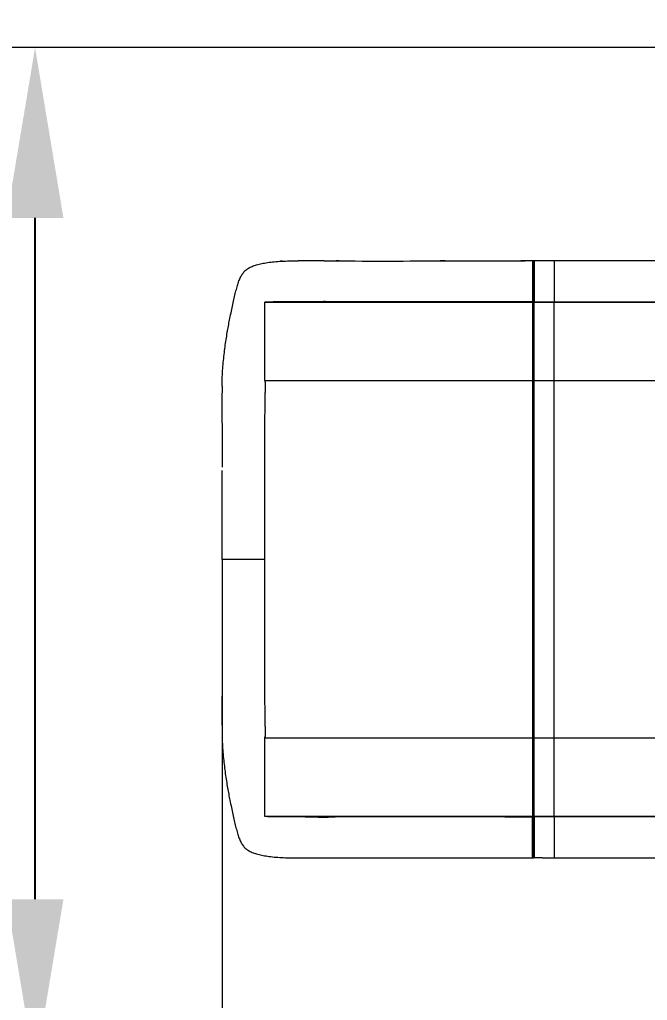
# Model space of a CAD drawing. Header units: millimetres. Extents: x -3976 to 3608, y -2418 to 2527.
# Drawn here: x -1430 to -693, y -92 to 1060 of the extents above; entities that cross this region are included whole.
import ezdxf

# ---------------------------------------------------------------- set-up
doc = ezdxf.new("R2010")
doc.units = ezdxf.units.MM
for name, color, linetype in [('DIKOM_ОБЪЕКТ', 7, 'Continuous'), ('DIKOM_РАЗМЕР_ЗОНА', 7, 'Continuous'), ('DIKOM_РАЗМЕР_ОБЪЕКТА', 7, 'Continuous')]:
    doc.layers.add(name, color=color, linetype=linetype)
doc.styles.add('style1', font='arialbd.ttf', dxfattribs={"width": 0.8})
doc.dimstyles.new('1-50', dxfattribs={"dimtxt": 300, "dimasz": 200, "dimexe": 100, "dimexo": 0, "dimgap": 100, "dimtad": 1, "dimtoh": 1, "dimtxsty": 'style1', "dimcen": 200, "dimclrd": 7, "dimclre": 7, "dimclrt": 7, "dimadec": 1, "dimazin": 2, "dimtfac": 1, "dimtmove": 0, "dimatfit": 2, "dimfxl": 0, "dimlwd": 25, "dimlwe": 18, "dimarcsym": 0})

# ---------------------------------------------------------------- blocks, each defined once
blk = doc.blocks.new('*D17')
at = {"layer": 'Defpoints', "color": 0, "transparency": 16777216}
for p in [(-1192.2, 352), (2107.8, 352), (2107.8, -638.8)]:
    blk.add_point(p, dxfattribs=at)
at = {"layer": 'DIKOM_РАЗМЕР_ОБЪЕКТА', "color": 7, "lineweight": 18, "transparency": 16777216}
for p, q in [((-1192.2, 352), (-1192.2, -738.8)), ((2107.8, 352), (2107.8, -738.8))]:
    blk.add_line(p, q, dxfattribs=at)
at = {"layer": 'DIKOM_РАЗМЕР_ОБЪЕКТА', "color": 7, "lineweight": 25, "transparency": 16777216}
blk.add_line((-992.2, -638.8), (1907.8, -638.8), dxfattribs=at)
at = {"layer": 'DIKOM_РАЗМЕР_ОБЪЕКТА', "color": 7, "transparency": 16777216}
for points in [[(-992.2, -605.4), (-992.2, -672.1), (-1192.2, -638.8)], [(1907.8, -605.4), (1907.8, -672.1), (2107.8, -638.8)]]:
    blk.add_solid(points, dxfattribs=at)
at = {"layer": 'DIKOM_РАЗМЕР_ОБЪЕКТА', "color": 7, "transparency": 16777216, "insert": (410.7, -385.5), "char_height": 300, "attachment_point": 5, "style": 'style1'}
blk.add_mtext('{\\fArial|b0|i0|c204|p34;3300}', dxfattribs=at)
blk = doc.blocks.new('*D18')
at = {"layer": 'Defpoints', "color": 0, "transparency": 16777216}
for p in [(-1411.9, 1027.2), (1585.5, 1027.2), (1585.5, -172.8)]:
    blk.add_point(p, dxfattribs=at)
at = {"layer": 'DIKOM_РАЗМЕР_ОБЪЕКТА', "color": 7, "lineweight": 18, "transparency": 16777216}
for p, q in [((1585.5, 1027.2), (-1511.9, 1027.2)), ((1585.5, -172.8), (-1511.9, -172.8))]:
    blk.add_line(p, q, dxfattribs=at)
at = {"layer": 'DIKOM_РАЗМЕР_ОБЪЕКТА', "color": 7, "lineweight": 25, "transparency": 16777216}
blk.add_line((-1411.9, 27.2), (-1411.9, 827.2), dxfattribs=at)
at = {"layer": 'DIKOM_РАЗМЕР_ОБЪЕКТА', "color": 7, "transparency": 16777216}
for points in [[(-1445.3, 827.2), (-1378.6, 827.2), (-1411.9, 1027.2)], [(-1445.3, 27.2), (-1378.6, 27.2), (-1411.9, -172.8)]]:
    blk.add_solid(points, dxfattribs=at)
at = {"layer": 'DIKOM_РАЗМЕР_ОБЪЕКТА', "color": 7, "transparency": 16777216, "insert": (-1665.1, 359.7), "char_height": 300, "attachment_point": 5, "rotation": 90, "style": 'style1'}
blk.add_mtext('{\\fArial|b0|i0|c204|p34;1200}', dxfattribs=at)
blk = doc.blocks.new('*D19')
at = {"layer": 'Defpoints', "color": 0, "transparency": 16777216}
for p in [(-3525.8, 2527.2), (1656, 2527.2), (1566, -1672.8)]:
    blk.add_point(p, dxfattribs=at)
at = {"layer": 'DIKOM_РАЗМЕР_ЗОНА', "color": 7, "lineweight": 18, "transparency": 16777216}
for p, q in [((1656, 2527.2), (-3625.8, 2527.2)), ((1566, -1672.8), (-3625.8, -1672.8))]:
    blk.add_line(p, q, dxfattribs=at)
at = {"layer": 'DIKOM_РАЗМЕР_ЗОНА', "color": 7, "lineweight": 25, "transparency": 16777216}
blk.add_line((-3525.8, -1472.8), (-3525.8, 2327.2), dxfattribs=at)
at = {"layer": 'DIKOM_РАЗМЕР_ЗОНА', "color": 7, "transparency": 16777216}
for points in [[(-3559.2, 2327.2), (-3492.5, 2327.2), (-3525.8, 2527.2)], [(-3559.2, -1472.8), (-3492.5, -1472.8), (-3525.8, -1672.8)]]:
    blk.add_solid(points, dxfattribs=at)
at = {"layer": 'DIKOM_РАЗМЕР_ЗОНА', "color": 7, "transparency": 16777216, "insert": (-3779, 430.8), "char_height": 300, "attachment_point": 5, "rotation": 90, "style": 'style1'}
blk.add_mtext('{\\fArial|b0|i0|c204|p34;4200}', dxfattribs=at)
blk = doc.blocks.new('*D20')
at = {"layer": 'Defpoints', "color": 0, "transparency": 16777216}
for p in [(-3192.2, 426.2), (3607.8, -127.7), (3607.8, -2317.5)]:
    blk.add_point(p, dxfattribs=at)
at = {"layer": 'DIKOM_РАЗМЕР_ЗОНА', "color": 7, "lineweight": 18, "transparency": 16777216}
for p, q in [((-3192.2, 426.2), (-3192.2, -2417.5)), ((3607.8, -127.7), (3607.8, -2417.5))]:
    blk.add_line(p, q, dxfattribs=at)
at = {"layer": 'DIKOM_РАЗМЕР_ЗОНА', "color": 7, "lineweight": 25, "transparency": 16777216}
blk.add_line((-2992.2, -2317.5), (3407.8, -2317.5), dxfattribs=at)
at = {"layer": 'DIKOM_РАЗМЕР_ЗОНА', "color": 7, "transparency": 16777216}
for points in [[(-2992.2, -2284.2), (-2992.2, -2350.9), (-3192.2, -2317.5)], [(3407.8, -2284.2), (3407.8, -2350.9), (3607.8, -2317.5)]]:
    blk.add_solid(points, dxfattribs=at)
at = {"layer": 'DIKOM_РАЗМЕР_ЗОНА', "color": 7, "transparency": 16777216, "insert": (387.2, -2064.3), "char_height": 300, "attachment_point": 5, "style": 'style1'}
blk.add_mtext('{\\fArial|b0|i0|c204|p34;6800}', dxfattribs=at)

msp = doc.modelspace()

# ---------------------------------------------------------------- linework, layer by layer
at = {"layer": 'DIKOM_ОБЪЕКТ', "color": 7, "linetype": 'Continuous', "lineweight": 15}
for p, q in [((-1121.463, 776.421), (-1122.176, 776.38)), ((-1057.029, 776.722), (-1058.181, 776.735)), ((-1054.824, 776.697), (-1057.029, 776.722)), ((-827.727, 776.747), (-841.5, 776.752)), ((-818.295, 776.75), (-827.728, 776.758)), ((-826.728, 776.747), (-827.599, 776.747)), ((-826.365, 775.361), (-827.104, 776.085)), ((-826.365, 775.808), (-827.022, 776.465)), ((-826.343, 775.764), (-826.343, 775.766)), ((-816.296, 776.738), (-825.87, 776.738)), ((-818.295, 776.75), (-818.149, 776.725)), ((-802.295, 776.738), (-816.296, 776.738)), ((-1142.212, 728.238), (-1142.215, 728.235)), ((-1142.215, 728.235), (-827.712, 728.235)), ((-1142.215, 726.892), (-1142.215, 726.911)), ((-1142.153, 728.258), (-1142.212, 728.238)), ((-1141.691, 728.294), (-1142.153, 728.258)), ((-1052.869, 728.738), (-1058.213, 728.738)), ((-1038.575, 728.738), (-1052.869, 728.738)), ((-827.71, 728.738), (-881.405, 728.738)), ((-832.299, 728.738), (-832.299, 728.921)), ((-832.298, 728.921), (-832.298, 728.738)), ((-827.71, 728.738), (-827.712, 728.235)), ((-827.709, 729.026), (-827.709, 728.929)), ((-827.104, 729.352), (-826.363, 730.079)), ((-827.004, 728.528), (-827.003, 729.031)), ((-827.002, 729.219), (-827.001, 729.47)), ((-826.37, 729.24), (-826.372, 728.737)), ((-825.872, 728.235), (-825.87, 728.738)), ((-825.872, 728.235), (-802.297, 728.235)), ((-825.87, 728.842), (-825.87, 728.738)), ((-825.87, 728.738), (-802.295, 728.738)), ((-802.297, 728.235), (-802.295, 728.738)), ((-802.297, 728.235), (-581.728, 728.235)), ((-802.295, 728.738), (-630.221, 728.738)), ((-1142.216, 707.797), (-1142.216, 712.572)), ((-1142.217, 680.767), (-1142.217, 687.172)), ((-1142.217, 636.237), (-1142.217, 643.4)), ((-1142.217, 636.237), (-1142.217, 635.748)), ((-1142.217, 636.237), (-827.713, 636.237)), ((-1142.217, 635.748), (-1142.217, 635.138)), ((-827.713, 636.237), (-827.006, 636.237)), ((-827.713, 636.237), (-827.713, 216.24)), ((-827.006, 216.24), (-827.006, 636.237)), ((-826.374, 636.237), (-826.374, 216.24)), ((-825.874, 636.237), (-802.299, 636.237)), ((-825.874, 216.24), (-825.874, 636.237)), ((-802.299, 636.237), (-529.275, 636.237)), ((-802.299, 216.24), (-802.299, 636.237)), ((-1142.217, 426.239), (-1142.217, 570.948)), ((-1192.217, 426.771), (-1192.192, 448.059)), ((-1142.217, 281.529), (-1142.217, 426.239)), ((-1192.214, 217.224), (-1192.113, 214.894)), ((-1192.113, 214.894), (-1192.012, 212.556)), ((-1142.217, 216.729), (-1142.217, 217.339)), ((-1142.217, 216.24), (-1142.217, 216.729)), ((-1142.217, 209.077), (-1142.217, 216.24)), ((-827.713, 216.24), (-1142.217, 216.24)), ((-827.713, 216.24), (-827.006, 216.24)), ((-802.299, 216.24), (-825.874, 216.24)), ((-529.275, 216.24), (-802.299, 216.24)), ((-1142.217, 165.305), (-1142.217, 171.71)), ((-1142.216, 139.905), (-1142.216, 144.68)), ((-1142.215, 125.566), (-1142.215, 125.585)), ((-1142.212, 124.238), (-1142.215, 124.242)), ((-827.712, 124.242), (-1142.215, 124.242)), ((-1142.153, 124.219), (-1142.212, 124.238)), ((-1141.691, 124.183), (-1142.153, 124.219)), ((-1052.869, 123.738), (-1058.213, 123.738)), ((-1038.575, 123.738), (-1052.869, 123.738)), ((-827.71, 123.739), (-881.405, 123.739)), ((-832.299, 123.556), (-832.299, 123.739)), ((-832.298, 123.739), (-832.298, 123.556)), ((-827.712, 124.242), (-827.71, 123.739)), ((-827.709, 123.451), (-827.709, 123.548)), ((-826.364, 122.398), (-827.104, 123.125)), ((-827.003, 123.446), (-827.004, 123.949)), ((-826.372, 123.74), (-826.37, 123.237)), ((-825.87, 123.738), (-825.872, 124.242)), ((-802.297, 124.242), (-825.872, 124.242)), ((-825.87, 123.738), (-825.87, 123.527)), ((-802.295, 123.738), (-825.87, 123.738)), ((-581.728, 124.242), (-802.297, 124.242)), ((-802.295, 123.738), (-802.297, 124.242)), ((-630.221, 123.738), (-802.295, 123.738)), ((-1123.022, 76.161), (-1122.428, 76.121)), ((-1122.428, 76.121), (-1121.463, 76.056)), ((-1058.181, 75.742), (-1056.942, 75.756)), ((-1056.942, 75.756), (-1054.886, 75.78)), ((-842.295, 75.711), (-841.5, 75.712)), ((-841.5, 75.725), (-827.727, 75.73)), ((-827.728, 75.719), (-827.734, 75.905)), ((-818.295, 75.727), (-827.728, 75.719)), ((-827.63, 75.73), (-826.728, 75.73)), ((-827.104, 76.392), (-826.365, 77.116)), ((-827.022, 76.012), (-826.365, 76.669)), ((-826.343, 76.711), (-826.343, 76.712)), ((-816.296, 75.738), (-825.87, 75.738)), ((-818.194, 75.738), (-818.295, 75.727)), ((-816.296, 75.738), (-802.295, 75.738))]:
    msp.add_line(p, q, dxfattribs=at)
at = {"layer": 'DIKOM_ОБЪЕКТ', "color": 8, "linetype": 'Continuous', "lineweight": 15}
for p, q in [((-881.405, 728.738), (-1038.575, 728.738)), ((-827.004, 728.528), (-826.37, 729.162)), ((-827.003, 729.031), (-826.363, 729.671)), ((-826.21, 729.322), (-826.058, 729.474)), ((-827.006, 636.237), (-826.374, 636.237)), ((-825.874, 636.237), (-826.374, 636.237)), ((-1192.218, 426.239), (-1192.217, 426.771)), ((-826.374, 216.24), (-827.006, 216.24)), ((-825.874, 216.24), (-826.374, 216.24)), ((-881.405, 123.739), (-1038.575, 123.738)), ((-826.37, 123.315), (-827.004, 123.949)), ((-827.003, 123.446), (-826.363, 122.806))]:
    msp.add_line(p, q, dxfattribs=at)
at = {"layer": 'DIKOM_ОБЪЕКТ', "color": 7, "linetype": 'Continuous', "lineweight": 15, "flags": 128}
for points in [[(-802.295, 776.738), (-802.295, 776.549), (-802.295, 775.984), (-802.295, 775.053), (-802.295, 773.77), (-802.295, 772.155), (-802.295, 770.234), (-802.295, 768.037), (-802.295, 765.598), (-802.295, 762.957), (-802.295, 760.155), (-802.295, 757.236), (-802.295, 754.245), (-802.295, 751.232), (-802.295, 748.241), (-802.295, 745.322), (-802.295, 742.52), (-802.295, 739.879), (-802.295, 737.44), (-802.295, 735.243), (-802.295, 733.322), (-802.295, 731.707), (-802.295, 730.424), (-802.295, 729.492), (-802.295, 728.928), (-802.295, 728.738)], [(-827.712, 728.235), (-827.712, 728.021), (-827.712, 727.447), (-827.712, 726.516), (-827.712, 725.231), (-827.712, 723.598), (-827.712, 721.622), (-827.712, 719.312), (-827.712, 716.677), (-827.712, 713.727), (-827.712, 710.473), (-827.713, 706.928), (-827.713, 703.107), (-827.713, 699.023), (-827.713, 694.694), (-827.713, 690.136), (-827.713, 685.366), (-827.713, 680.405), (-827.713, 675.27), (-827.713, 669.982), (-827.713, 664.562), (-827.713, 659.031), (-827.713, 653.411), (-827.713, 647.724), (-827.713, 641.992), (-827.713, 636.237)], [(-827.006, 636.237), (-827.006, 642.01), (-827.006, 647.761), (-827.006, 653.466), (-827.006, 659.104), (-827.006, 664.652), (-827.006, 670.09), (-827.006, 675.394), (-827.006, 680.545), (-827.006, 685.523), (-827.006, 690.307), (-827.006, 694.88), (-827.006, 699.223), (-827.006, 703.32), (-827.006, 707.153), (-827.006, 710.709), (-827.005, 713.973), (-827.005, 716.933), (-827.005, 719.577), (-827.005, 721.894), (-827.005, 723.876), (-827.005, 725.514), (-827.005, 726.803), (-827.005, 727.737), (-827.004, 728.313), (-827.004, 728.528)], [(-826.372, 728.735), (-826.372, 728.52), (-826.372, 727.943), (-826.372, 727.006), (-826.372, 725.715), (-826.373, 724.072), (-826.373, 722.086), (-826.373, 719.764), (-826.373, 717.114), (-826.373, 714.148), (-826.373, 710.876), (-826.373, 707.312), (-826.373, 703.47), (-826.373, 699.365), (-826.373, 695.012), (-826.374, 690.429), (-826.374, 685.633), (-826.374, 680.645), (-826.374, 675.482), (-826.374, 670.165), (-826.374, 664.716), (-826.374, 659.155), (-826.374, 653.505), (-826.374, 647.786), (-826.374, 642.023), (-826.374, 636.237)], [(-825.874, 636.237), (-825.874, 641.992), (-825.874, 647.724), (-825.874, 653.411), (-825.874, 659.031), (-825.874, 664.562), (-825.874, 669.982), (-825.874, 675.27), (-825.874, 680.405), (-825.874, 685.366), (-825.873, 690.136), (-825.873, 694.694), (-825.873, 699.023), (-825.873, 703.107), (-825.873, 706.928), (-825.873, 710.473), (-825.873, 713.727), (-825.873, 716.677), (-825.873, 719.312), (-825.873, 721.622), (-825.872, 723.598), (-825.872, 725.231), (-825.872, 726.516), (-825.872, 727.447), (-825.872, 728.021), (-825.872, 728.235)], [(-802.299, 636.237), (-802.299, 641.992), (-802.299, 647.724), (-802.299, 653.411), (-802.299, 659.031), (-802.299, 664.562), (-802.299, 669.982), (-802.299, 675.27), (-802.299, 680.405), (-802.299, 685.366), (-802.299, 690.136), (-802.299, 694.694), (-802.299, 699.023), (-802.298, 703.107), (-802.298, 706.928), (-802.298, 710.473), (-802.298, 713.727), (-802.298, 716.677), (-802.298, 719.312), (-802.298, 721.622), (-802.298, 723.598), (-802.298, 725.231), (-802.298, 726.516), (-802.298, 727.447), (-802.297, 728.021), (-802.297, 728.235)], [(-827.713, 216.24), (-827.713, 210.485), (-827.713, 204.753), (-827.713, 199.066), (-827.713, 193.445), (-827.713, 187.915), (-827.713, 182.495), (-827.713, 177.207), (-827.713, 172.072), (-827.713, 167.111), (-827.713, 162.341), (-827.713, 157.783), (-827.713, 153.454), (-827.713, 149.37), (-827.713, 145.549), (-827.712, 142.004), (-827.712, 138.75), (-827.712, 135.8), (-827.712, 133.165), (-827.712, 130.855), (-827.712, 128.879), (-827.712, 127.246), (-827.712, 125.961), (-827.712, 125.03), (-827.712, 124.456), (-827.712, 124.242)], [(-827.004, 123.949), (-827.004, 124.164), (-827.005, 124.74), (-827.005, 125.674), (-827.005, 126.963), (-827.005, 128.601), (-827.005, 130.583), (-827.005, 132.9), (-827.005, 135.544), (-827.005, 138.504), (-827.006, 141.768), (-827.006, 145.324), (-827.006, 149.157), (-827.006, 153.254), (-827.006, 157.597), (-827.006, 162.17), (-827.006, 166.954), (-827.006, 171.932), (-827.006, 177.083), (-827.006, 182.387), (-827.006, 187.825), (-827.006, 193.373), (-827.006, 199.011), (-827.006, 204.716), (-827.006, 210.467), (-827.006, 216.24)], [(-826.374, 216.24), (-826.374, 210.454), (-826.374, 204.691), (-826.374, 198.972), (-826.374, 193.322), (-826.374, 187.761), (-826.374, 182.311), (-826.374, 176.995), (-826.374, 171.832), (-826.374, 166.844), (-826.374, 162.048), (-826.373, 157.465), (-826.373, 153.112), (-826.373, 149.007), (-826.373, 145.165), (-826.373, 141.601), (-826.373, 138.329), (-826.373, 135.363), (-826.373, 132.713), (-826.373, 130.391), (-826.373, 128.404), (-826.372, 126.762), (-826.372, 125.471), (-826.372, 124.534), (-826.372, 123.957), (-826.372, 123.742)], [(-825.872, 124.242), (-825.872, 124.456), (-825.872, 125.03), (-825.872, 125.961), (-825.872, 127.246), (-825.872, 128.879), (-825.873, 130.855), (-825.873, 133.165), (-825.873, 135.8), (-825.873, 138.75), (-825.873, 142.004), (-825.873, 145.549), (-825.873, 149.37), (-825.873, 153.454), (-825.873, 157.783), (-825.873, 162.341), (-825.874, 167.111), (-825.874, 172.072), (-825.874, 177.207), (-825.874, 182.495), (-825.874, 187.915), (-825.874, 193.445), (-825.874, 199.066), (-825.874, 204.753), (-825.874, 210.485), (-825.874, 216.24)], [(-802.297, 124.242), (-802.297, 124.456), (-802.298, 125.03), (-802.298, 125.961), (-802.298, 127.246), (-802.298, 128.879), (-802.298, 130.855), (-802.298, 133.165), (-802.298, 135.8), (-802.298, 138.75), (-802.298, 142.004), (-802.298, 145.549), (-802.298, 149.37), (-802.299, 153.454), (-802.299, 157.783), (-802.299, 162.341), (-802.299, 167.111), (-802.299, 172.072), (-802.299, 177.207), (-802.299, 182.495), (-802.299, 187.915), (-802.299, 193.445), (-802.299, 199.066), (-802.299, 204.753), (-802.299, 210.485), (-802.299, 216.24)], [(-802.295, 123.738), (-802.295, 123.549), (-802.295, 122.984), (-802.295, 122.053), (-802.295, 120.77), (-802.295, 119.155), (-802.295, 117.234), (-802.295, 115.037), (-802.295, 112.598), (-802.295, 109.957), (-802.295, 107.155), (-802.295, 104.236), (-802.295, 101.245), (-802.295, 98.232), (-802.295, 95.241), (-802.295, 92.322), (-802.295, 89.52), (-802.295, 86.879), (-802.295, 84.44), (-802.295, 82.243), (-802.295, 80.322), (-802.295, 78.707), (-802.295, 77.424), (-802.295, 76.492), (-802.295, 75.928), (-802.295, 75.738)]]:
    msp.add_lwpolyline(points, dxfattribs=at)
at = {"layer": 'DIKOM_ОБЪЕКТ', "color": 7, "linetype": 'Continuous', "lineweight": 15}
for centre, radius, start, end in [((-827.711, 729.235), 0.999, 269.98463, 315.011415), ((-827.711, 123.242), 1, 44.99579, 90.006103)]:
    msp.add_arc(centre, radius, start, end, dxfattribs=at)
at = {"layer": 'DIKOM_ОБЪЕКТ', "color": 8, "linetype": 'Continuous', "lineweight": 15}
for centre, start, end in [((-825.872, 728.736), 179.834755, 269.962392), ((-825.871, 123.741), 90.044418, 180.160136)]:
    msp.add_arc(centre, 0.5, start, end, dxfattribs=at)
at = {"layer": 'DIKOM_ОБЪЕКТ', "color": 7, "linetype": 'Continuous', "lineweight": 15}
for points, knots in [([(-1192.263, 629.752), (-1192.261, 630.062), (-1192.24, 633.663), (-1192.058, 640.537), (-1191.426, 650.347), (-1190.612, 659.923), (-1189.609, 669.164), (-1188.462, 678.031), (-1187.202, 686.488), (-1185.864, 694.5), (-1184.481, 702.058), (-1182.957, 709.816), (-1181.306, 717.697), (-1179.575, 725.64), (-1177.93, 733.109), (-1176.33, 740.063), (-1174.692, 746.391), (-1172.937, 752.037), (-1170.977, 756.935), (-1168.681, 761.131), (-1165.887, 764.648), (-1162.466, 767.533), (-1158.322, 769.826), (-1153.312, 771.708), (-1147.441, 773.29), (-1140.731, 774.587), (-1133.157, 775.595), (-1124.733, 776.304), (-1115.42, 776.685), (-1108.032, 776.797), (-1103.584, 776.784), (-1102.714, 776.782)], [0, 0, 0, 0, 0.00298753, 0.03471112, 0.06629035, 0.09767419, 0.12870241, 0.15977148, 0.19110152, 0.22220782, 0.25315285, 0.28410083, 0.32295524, 0.36189346, 0.40084789, 0.43974906, 0.47851432, 0.51731599, 0.55635535, 0.59581627, 0.63550048, 0.67517808, 0.71499858, 0.75480118, 0.79445002, 0.83396904, 0.8730651, 0.91204118, 0.9512882, 0.99047077, 1, 1, 1, 1]), ([(-1122.176, 776.38), (-1122.643, 776.355), (-1123.191, 776.327), (-1123.752, 776.287), (-1123.834, 776.281)], [0, 0, 0, 0, 0.85441283, 1, 1, 1, 1]), ([(-1072.2, 776.638), (-1073.209, 776.647), (-1075.804, 776.672), (-1079.809, 776.721), (-1084.033, 776.761), (-1087.977, 776.802), (-1091.93, 776.841), (-1096.138, 776.86), (-1099.801, 776.84), (-1101.944, 776.798), (-1102.714, 776.783)], [0, 0, 0, 0, 0.08966036, 0.23041347, 0.35675389, 0.47153658, 0.59901772, 0.74462285, 0.9082638, 1, 1, 1, 1]), ([(-1072.199, 776.646), (-1070.831, 776.643), (-1066.851, 776.635), (-1060.099, 776.738), (-1052.003, 776.691), (-1043.922, 776.641), (-1017.045, 776.518), (-971.349, 776.607), (-906.827, 776.817), (-863.806, 776.783), (-842.295, 776.766)], [0, 0, 0, 0, 0.01834109, 0.05335393, 0.08869374, 0.12372796, 0.15876255, 0.439092, 0.71954726, 1, 1, 1, 1]), ([(-930.054, 776.739), (-931.566, 776.731), (-933.554, 776.722), (-935.547, 776.708), (-936.024, 776.705)], [0, 0, 0, 0, 0.76052651, 1, 1, 1, 1]), ([(-842.295, 776.766), (-841.486, 776.765), (-839.867, 776.763), (-837.771, 776.758), (-836.586, 776.752), (-836.121, 776.75)], [0, 0, 0, 0, 0.37745665, 0.75558837, 1, 1, 1, 1]), ([(-827.029, 776.393), (-827.078, 776.436), (-827.176, 776.523), (-827.353, 776.614), (-827.543, 776.673), (-827.675, 776.679), (-827.74, 776.682)], [0, 0, 0, 0, 0.24757565, 0.500078, 0.7525274, 1, 1, 1, 1]), ([(-827.022, 776.465), (-827.047, 776.489), (-827.098, 776.536), (-827.182, 776.597), (-827.272, 776.65), (-827.368, 776.692), (-827.467, 776.724), (-827.587, 776.751), (-827.675, 776.755), (-827.728, 776.758)], [0, 0, 0, 0, 0.13269406, 0.26546453, 0.39828663, 0.53119208, 0.66399007, 0.79681914, 1, 1, 1, 1]), ([(-825.87, 776.738), (-825.926, 776.733), (-826.039, 776.722), (-826.189, 776.636), (-826.302, 776.509), (-826.367, 776.35), (-826.376, 776.179), (-826.328, 776.015), (-826.252, 775.907), (-826.196, 775.859), (-826.183, 775.848)], [0, 0, 0, 0, 0.13689399, 0.27364324, 0.41035345, 0.54703458, 0.68376886, 0.82046037, 0.95727038, 1, 1, 1, 1]), ([(-826.365, 775.866), (-826.365, 775.594), (-826.365, 775.077), (-826.366, 773.824), (-826.369, 772.419), (-826.368, 770.813), (-826.367, 769.102), (-826.369, 767.322), (-826.37, 765.331), (-826.367, 762.929), (-826.368, 760.007), (-826.37, 756.916), (-826.367, 753.728), (-826.368, 750.554), (-826.37, 747.497), (-826.367, 744.661), (-826.368, 742.264), (-826.369, 740.065), (-826.368, 737.856), (-826.366, 735.665), (-826.368, 733.639), (-826.366, 731.904), (-826.364, 730.395), (-826.363, 729.827), (-826.363, 729.529)], [0, 0, 0, 0, 0.0523411, 0.09947766, 0.14197691, 0.17985157, 0.22247791, 0.25675433, 0.2879453, 0.33513314, 0.38333877, 0.43249967, 0.48150755, 0.53065581, 0.57834872, 0.6237428, 0.66660822, 0.69851284, 0.73995319, 0.79089064, 0.83501038, 0.88480835, 0.93961383, 1, 1, 1, 1]), ([(-825.871, 776.623), (-825.913, 776.616), (-826.001, 776.601), (-826.139, 776.529), (-826.268, 776.41), (-826.318, 776.297), (-826.343, 776.239)], [0, 0, 0, 0, 0.22437305, 0.46804539, 0.72888343, 1, 1, 1, 1]), ([(-825.87, 776.738), (-825.87, 776.737), (-825.87, 776.734), (-825.871, 776.65), (-825.871, 776.592)], [0, 0, 0, 0, 0.30694314, 1, 1, 1, 1]), ([(-630.221, 776.738), (-635.234, 776.738), (-645.294, 776.738), (-661.176, 776.738), (-677.62, 776.738), (-694.605, 776.738), (-712.027, 776.738), (-729.79, 776.738), (-747.793, 776.738), (-765.934, 776.738), (-784.117, 776.738), (-796.25, 776.738), (-802.295, 776.738)], [0, 0, 0, 0, 0.09897379, 0.19860924, 0.29875819, 0.39927274, 0.50000087, 0.60073044, 0.70124572, 0.80139461, 0.90102793, 1, 1, 1, 1]), ([(-1142.215, 726.911), (-1142.215, 727.285), (-1142.215, 728.035), (-1142.215, 728.168), (-1142.215, 728.235)], [0, 0, 0, 0, 0.49999997, 1, 1, 1, 1]), ([(-1142.215, 725.453), (-1142.214, 725.797), (-1142.212, 726.335), (-1142.214, 726.745), (-1142.215, 726.892)], [0, 0, 0, 0, 0.64073432, 1, 1, 1, 1]), ([(-1135.565, 728.433), (-1136.544, 728.418), (-1138.504, 728.389), (-1140.559, 728.342), (-1141.314, 728.31), (-1141.691, 728.294)], [0, 0, 0, 0, 0.33326883, 0.66672225, 1, 1, 1, 1]), ([(-1124.518, 728.545), (-1125.961, 728.534), (-1128.847, 728.511), (-1132.547, 728.473), (-1134.559, 728.447), (-1135.565, 728.433)], [0, 0, 0, 0, 0.33330406, 0.66672704, 1, 1, 1, 1]), ([(-1103.603, 728.659), (-1103.412, 728.66), (-1101.555, 728.667), (-1097.679, 728.715), (-1092.252, 728.831), (-1087.043, 728.964), (-1082.261, 729.088), (-1078.006, 729.185), (-1074.367, 729.242), (-1071.399, 729.256), (-1069, 729.217), (-1066.334, 729.107), (-1063.187, 728.935), (-1060.219, 728.757), (-1058.696, 728.755), (-1058.201, 728.754)], [0, 0, 0, 0, 0.01634646, 0.15877174, 0.28864981, 0.40529772, 0.50806788, 0.59643263, 0.67004695, 0.72878818, 0.77287855, 0.81027482, 0.88533441, 0.96268575, 1, 1, 1, 1]), ([(-1058.213, 728.738), (-1061.325, 728.738), (-1067.61, 728.737), (-1076.988, 728.727), (-1086.264, 728.711), (-1095.153, 728.688), (-1100.963, 728.67), (-1103.594, 728.659), (-1103.603, 728.659)], [0, 0, 0, 0, 0.19468346, 0.39318716, 0.59432757, 0.79680261, 0.99928177, 1, 1, 1, 1]), ([(-881.405, 728.754), (-874.359, 728.751), (-856.46, 728.744), (-838.561, 728.87), (-827.709, 728.946)], [0, 0, 0, 0, 0.39366536, 1, 1, 1, 1]), ([(-827.714, 728.817), (-827.649, 728.821), (-827.517, 728.828), (-827.327, 728.887), (-827.149, 728.978), (-827.051, 729.066), (-827.002, 729.109)], [0, 0, 0, 0, 0.24744736, 0.49986807, 0.75237488, 1, 1, 1, 1]), ([(-827.71, 728.738), (-827.601, 728.749), (-827.421, 728.766), (-827.18, 728.878), (-827.065, 728.978), (-827.003, 729.031)], [0, 0, 0, 0, 0.41614095, 0.68734931, 1, 1, 1, 1]), ([(-825.87, 728.738), (-825.921, 728.743), (-826.024, 728.752), (-826.164, 728.825), (-826.277, 728.933), (-826.346, 729.07), (-826.377, 729.179), (-826.369, 729.235), (-826.368, 729.24)], [0, 0, 0, 0, 0.19602972, 0.39178811, 0.58766027, 0.78353805, 0.97944235, 1, 1, 1, 1]), ([(-826.338, 729.365), (-826.353, 729.283), (-826.388, 729.1), (-826.247, 729.176), (-826.169, 729.218)], [0, 0, 0, 0, 0.44457004, 1, 1, 1, 1]), ([(-826.342, 729.259), (-826.317, 729.197), (-826.267, 729.074), (-826.093, 728.897), (-825.958, 728.857), (-825.87, 728.83)], [0, 0, 0, 0, 0.26025203, 0.51589519, 1, 1, 1, 1]), ([(-1142.216, 712.572), (-1142.216, 713.484), (-1142.216, 715.239), (-1142.216, 717.501), (-1142.217, 719.543), (-1142.218, 721.34), (-1142.218, 722.927), (-1142.218, 724.308), (-1142.216, 725.062), (-1142.215, 725.453)], [0, 0, 0, 0, 0.1579064, 0.30375247, 0.43753752, 0.5878245, 0.72413081, 0.85712696, 1, 1, 1, 1]), ([(-1142.217, 687.172), (-1142.217, 689.711), (-1142.216, 694.788), (-1142.216, 701.71), (-1142.216, 705.768), (-1142.216, 707.797)], [0, 0, 0, 0, 0.33333323, 0.66666675, 1, 1, 1, 1]), ([(-1142.217, 656.981), (-1142.217, 659.729), (-1142.217, 665.226), (-1142.217, 673.2), (-1142.217, 678.245), (-1142.217, 680.767)], [0, 0, 0, 0, 0.33333383, 0.6666672, 1, 1, 1, 1]), ([(-1142.217, 643.4), (-1142.217, 645.683), (-1142.217, 650.249), (-1142.217, 654.737), (-1142.217, 656.981)], [0, 0, 0, 0, 0.49999995, 1, 1, 1, 1]), ([(-1142.217, 570.948), (-1142.07, 581.704), (-1141.85, 597.838), (-1141.569, 614.915), (-1141.469, 621.504), (-1141.449, 622.8), (-1141.422, 624.545), (-1141.37, 627.369), (-1141.303, 630.768), (-1141.227, 633.136), (-1141.5, 634.289), (-1141.713, 634.798), (-1141.86, 635.008), (-1142.002, 635.11), (-1142.131, 635.127), (-1142.217, 635.138)], [0, 0, 0, 0, 0.49994635, 0.74991959, 0.79378812, 0.80625578, 0.81012305, 0.87490609, 0.93740006, 0.96859548, 0.98422157, 0.99210484, 0.99407958, 0.99605089, 1, 1, 1, 1]), ([(-1192.265, 629.752), (-1192.271, 629.303), (-1192.286, 628.337), (-1192.304, 626.446), (-1192.325, 623.841), (-1192.352, 620.538), (-1192.383, 616.235), (-1192.415, 611.116), (-1192.441, 605.434), (-1192.452, 600.129), (-1192.45, 595.651), (-1192.436, 592.425), (-1192.42, 590.252), (-1192.387, 588.811), (-1192.36, 587.396), (-1192.333, 585.689), (-1192.305, 583.633), (-1192.273, 580.932), (-1192.236, 577.507), (-1192.196, 573.279), (-1192.153, 568.464), (-1192.111, 563.103), (-1192.066, 557.516), (-1192.063, 552.081), (-1192.098, 547.137), (-1192.159, 542.729), (-1192.215, 539.154), (-1192.242, 536.462), (-1192.233, 535.115), (-1192.229, 534.533)], [0, 0, 0, 0, 0.0160067, 0.03442098, 0.0614746, 0.09564582, 0.13698854, 0.19438382, 0.25393878, 0.31258808, 0.358614, 0.3926748, 0.41333063, 0.42630813, 0.44073566, 0.45858554, 0.47992064, 0.50476713, 0.5422959, 0.58578934, 0.63528945, 0.69088284, 0.75119912, 0.80761139, 0.85893228, 0.90554654, 0.94800859, 0.9775263, 1, 1, 1, 1]), ([(-1142.217, 426.239), (-1144.673, 426.239), (-1149.588, 426.239), (-1156.808, 426.239), (-1163.719, 426.239), (-1170.168, 426.239), (-1176.008, 426.239), (-1181.015, 426.239), (-1185.126, 426.239), (-1188.325, 426.239), (-1190.608, 426.239), (-1192.019, 426.239), (-1192.152, 426.239), (-1192.218, 426.239)], [0, 0, 0, 0, 0.093085, 0.18633691, 0.27971715, 0.37318833, 0.46671111, 0.56024672, 0.64842104, 0.73654014, 0.82456952, 0.91247645, 1, 1, 1, 1]), ([(-1192.229, 317.944), (-1192.233, 317.362), (-1192.242, 316.015), (-1192.215, 313.323), (-1192.159, 309.748), (-1192.098, 305.34), (-1192.06, 300.015), (-1192.071, 293.829), (-1192.128, 287.258), (-1192.178, 281.139), (-1192.228, 275.854), (-1192.276, 271.151), (-1192.326, 267.2), (-1192.371, 264.333), (-1192.416, 262.447), (-1192.432, 260.571), (-1192.446, 257.919), (-1192.452, 254.379), (-1192.448, 249.925), (-1192.432, 244.609), (-1192.401, 238.99), (-1192.369, 234.174), (-1192.341, 230.545), (-1192.32, 228.014), (-1192.302, 225.858), (-1192.286, 224.14), (-1192.271, 223.174), (-1192.265, 222.725)], [0, 0, 0, 0, 0.02247425, 0.05199302, 0.09445659, 0.14107251, 0.19239523, 0.26071728, 0.3320986, 0.39514179, 0.44949179, 0.49524143, 0.54039398, 0.57232796, 0.58462772, 0.60349101, 0.63103466, 0.66752582, 0.713331, 0.76900812, 0.83195487, 0.88700092, 0.91796003, 0.94406755, 0.9655778, 0.98399273, 1, 1, 1, 1]), ([(-1142.217, 217.339), (-1142.131, 217.35), (-1142.002, 217.367), (-1141.86, 217.469), (-1141.713, 217.679), (-1141.316, 218.616), (-1141.246, 220.435), (-1141.321, 222.854), (-1141.374, 225.283), (-1141.412, 227.386), (-1141.438, 228.974), (-1141.46, 230.399), (-1141.485, 231.998), (-1141.512, 233.792), (-1141.548, 236.095), (-1141.591, 238.879), (-1141.645, 242.313), (-1141.7, 245.777), (-1141.821, 253.244), (-1142.004, 265.164), (-1142.144, 275.92), (-1142.217, 281.529)], [0, 0, 0, 0, 0.00394966, 0.0059213, 0.00789636, 0.01578095, 0.05282036, 0.09059024, 0.12891354, 0.16559206, 0.1883973, 0.20275504, 0.23183998, 0.26270484, 0.28617842, 0.33891811, 0.39212998, 0.44581397, 0.49997014, 0.73928294, 1, 1, 1, 1]), ([(-1192.263, 222.725), (-1192.261, 222.415), (-1192.24, 218.814), (-1192.058, 211.94), (-1191.426, 202.13), (-1190.612, 192.554), (-1189.609, 183.313), (-1188.462, 174.446), (-1187.202, 165.989), (-1185.864, 157.977), (-1184.481, 150.419), (-1182.957, 142.661), (-1181.306, 134.78), (-1179.575, 126.837), (-1177.93, 119.368), (-1176.33, 112.414), (-1174.692, 106.086), (-1172.937, 100.44), (-1170.977, 95.542), (-1168.681, 91.346), (-1165.887, 87.828), (-1162.466, 84.944), (-1158.322, 82.651), (-1153.312, 80.769), (-1147.442, 79.187), (-1140.728, 77.89), (-1133.167, 76.88), (-1124.698, 76.183), (-1117.364, 75.84), (-1112.621, 75.788), (-1111.251, 75.774)], [0, 0, 0, 0, 0.00308887, 0.03588746, 0.06853678, 0.10098411, 0.13306372, 0.16518561, 0.19757727, 0.22973765, 0.26173133, 0.2937281, 0.33389904, 0.3741567, 0.41443119, 0.45465066, 0.49472954, 0.53484599, 0.57520829, 0.61600638, 0.65703537, 0.69805749, 0.73922737, 0.78037872, 0.82137113, 0.8622293, 0.90265019, 0.94294702, 0.98352398, 1, 1, 1, 1]), ([(-1142.217, 195.496), (-1142.217, 197.74), (-1142.217, 202.228), (-1142.217, 206.794), (-1142.217, 209.077)], [0, 0, 0, 0, 0.49999791, 1, 1, 1, 1]), ([(-1142.217, 171.71), (-1142.217, 174.232), (-1142.217, 179.277), (-1142.217, 187.251), (-1142.217, 192.748), (-1142.217, 195.496)], [0, 0, 0, 0, 0.33333349, 0.66666597, 1, 1, 1, 1]), ([(-1142.216, 144.68), (-1142.216, 146.709), (-1142.216, 150.767), (-1142.217, 157.689), (-1142.217, 162.766), (-1142.217, 165.305)], [0, 0, 0, 0, 0.33333361, 0.66666634, 1, 1, 1, 1]), ([(-1142.215, 127.024), (-1142.216, 127.582), (-1142.217, 128.576), (-1142.219, 130.69), (-1142.216, 133.15), (-1142.216, 136.302), (-1142.216, 138.659), (-1142.216, 139.905)], [0, 0, 0, 0, 0.20002409, 0.35627803, 0.58825306, 0.78230968, 1, 1, 1, 1]), ([(-1142.215, 125.585), (-1142.214, 125.732), (-1142.212, 126.142), (-1142.214, 126.68), (-1142.215, 127.024)], [0, 0, 0, 0, 0.35926458, 1, 1, 1, 1]), ([(-1142.215, 124.242), (-1142.215, 124.309), (-1142.215, 124.442), (-1142.215, 125.192), (-1142.215, 125.566)], [0, 0, 0, 0, 0.49999992, 1, 1, 1, 1]), ([(-1135.565, 124.044), (-1136.544, 124.058), (-1138.504, 124.088), (-1140.559, 124.135), (-1141.314, 124.167), (-1141.691, 124.183)], [0, 0, 0, 0, 0.33326003, 0.66671248, 1, 1, 1, 1]), ([(-1124.518, 123.932), (-1125.961, 123.943), (-1128.847, 123.967), (-1132.547, 124.004), (-1134.559, 124.03), (-1135.565, 124.044)], [0, 0, 0, 0, 0.33329053, 0.66671784, 1, 1, 1, 1]), ([(-1058.237, 123.723), (-1058.721, 123.722), (-1060.232, 123.72), (-1063.187, 123.542), (-1066.334, 123.37), (-1069, 123.26), (-1071.399, 123.221), (-1074.367, 123.235), (-1078.006, 123.292), (-1082.261, 123.389), (-1087.043, 123.513), (-1092.252, 123.646), (-1097.679, 123.762), (-1101.555, 123.81), (-1103.412, 123.817), (-1103.603, 123.818)], [0, 0, 0, 0, 0.03645439, 0.11387482, 0.18900146, 0.22643112, 0.27056087, 0.32935457, 0.40303464, 0.49147832, 0.59434027, 0.71109238, 0.84108645, 0.98363894, 1, 1, 1, 1]), ([(-1058.213, 123.738), (-1061.325, 123.739), (-1067.61, 123.74), (-1076.988, 123.75), (-1086.264, 123.766), (-1095.153, 123.789), (-1100.963, 123.807), (-1103.594, 123.818), (-1103.603, 123.818)], [0, 0, 0, 0, 0.19468346, 0.39318716, 0.59432757, 0.79680261, 0.99928177, 1, 1, 1, 1]), ([(-827.709, 123.531), (-838.561, 123.607), (-856.46, 123.733), (-874.359, 123.726), (-881.405, 123.723)], [0, 0, 0, 0, 0.60633463, 1, 1, 1, 1]), ([(-827.002, 123.368), (-827.051, 123.411), (-827.149, 123.499), (-827.327, 123.59), (-827.517, 123.649), (-827.649, 123.656), (-827.714, 123.66)], [0, 0, 0, 0, 0.24762064, 0.50014098, 0.75255712, 1, 1, 1, 1]), ([(-827.003, 123.446), (-827.065, 123.499), (-827.18, 123.599), (-827.421, 123.711), (-827.601, 123.728), (-827.71, 123.739)], [0, 0, 0, 0, 0.31265375, 0.58384877, 1, 1, 1, 1]), ([(-826.169, 123.259), (-826.247, 123.301), (-826.389, 123.377), (-826.354, 123.191), (-826.338, 123.108)], [0, 0, 0, 0, 0.55021785, 1, 1, 1, 1]), ([(-826.363, 122.948), (-826.363, 122.696), (-826.365, 122.217), (-826.365, 121.013), (-826.369, 119.651), (-826.368, 118.083), (-826.367, 116.405), (-826.369, 114.65), (-826.37, 112.685), (-826.367, 110.306), (-826.367, 107.407), (-826.37, 104.336), (-826.367, 101.166), (-826.368, 97.989), (-826.37, 94.913), (-826.367, 92.058), (-826.367, 89.643), (-826.369, 87.422), (-826.369, 85.187), (-826.366, 82.96), (-826.368, 80.893), (-826.367, 79.11), (-826.364, 77.544), (-826.364, 76.933), (-826.365, 76.611)], [0, 0, 0, 0, 0.05232254, 0.09950033, 0.14220246, 0.17988698, 0.22252731, 0.25699125, 0.28807862, 0.33521348, 0.38365859, 0.43253821, 0.48130427, 0.53050247, 0.57844468, 0.6240388, 0.66668759, 0.69860608, 0.74021522, 0.79093719, 0.83514645, 0.8849341, 0.939602, 1, 1, 1, 1]), ([(-825.87, 123.738), (-825.929, 123.732), (-826.044, 123.721), (-826.193, 123.631), (-826.301, 123.507), (-826.363, 123.37), (-826.365, 123.277), (-826.366, 123.236)], [0, 0, 0, 0, 0.22336982, 0.43879988, 0.64662614, 0.84651622, 1, 1, 1, 1]), ([(-825.87, 123.647), (-825.958, 123.62), (-826.093, 123.58), (-826.267, 123.403), (-826.317, 123.28), (-826.342, 123.218)], [0, 0, 0, 0, 0.48410333, 0.73973722, 1, 1, 1, 1]), ([(-825.869, 99.738), (-825.87, 98.166), (-825.872, 95.026), (-825.869, 91.568), (-825.87, 89.316), (-825.87, 88.117), (-825.871, 86.959), (-825.871, 85.84), (-825.871, 84.765), (-825.871, 83.737), (-825.87, 83.022), (-825.87, 82.343), (-825.87, 81.619), (-825.871, 80.739), (-825.872, 79.941), (-825.872, 79.269), (-825.871, 78.647), (-825.871, 78.074), (-825.87, 77.699), (-825.87, 77.386), (-825.87, 77.067), (-825.871, 76.704), (-825.871, 76.407), (-825.872, 75.918), (-825.871, 75.82), (-825.87, 75.738)], [0, 0, 0, 0, 0.12500654, 0.24969202, 0.28571201, 0.32140821, 0.3571055, 0.39280127, 0.42849804, 0.46419388, 0.49989026, 0.50680767, 0.54104278, 0.58467563, 0.61727554, 0.64941536, 0.68281306, 0.71621145, 0.74960937, 0.75607218, 0.78208319, 0.82115666, 0.85012986, 0.87494415, 1, 1, 1, 1]), ([(-1111.25, 75.753), (-1110.917, 75.737), (-1109.902, 75.688), (-1107.75, 75.629), (-1104.745, 75.601), (-1101.191, 75.597), (-1097.234, 75.612), (-1092.589, 75.644), (-1087.315, 75.689), (-1081.441, 75.742), (-1076.013, 75.787), (-1072.515, 75.835), (-1071.005, 75.84), (-1070.963, 75.84)], [0, 0, 0, 0, 0.03999065, 0.12168249, 0.21014168, 0.30567752, 0.40700748, 0.50795618, 0.64084617, 0.77187154, 0.9011878, 0.9972692, 1, 1, 1, 1]), ([(-1070.963, 75.831), (-1070.006, 75.833), (-1066.435, 75.838), (-1060.098, 75.738), (-1052.004, 75.786), (-1043.922, 75.836), (-1017.045, 75.959), (-971.348, 75.87), (-906.827, 75.66), (-863.806, 75.694), (-842.295, 75.711)], [0, 0, 0, 0, 0.01290252, 0.04810934, 0.08364494, 0.11887325, 0.15410195, 0.43598447, 0.7179935, 1, 1, 1, 1]), ([(-935.938, 75.772), (-935.13, 75.766), (-933.167, 75.752), (-931.208, 75.743), (-930.054, 75.738)], [0, 0, 0, 0, 0.41116647, 1, 1, 1, 1]), ([(-827.74, 75.793), (-827.675, 75.797), (-827.543, 75.803), (-827.353, 75.862), (-827.176, 75.952), (-827.078, 76.039), (-827.029, 76.082)], [0, 0, 0, 0, 0.24746612, 0.49993129, 0.75243259, 1, 1, 1, 1]), ([(-827.728, 75.719), (-827.658, 75.723), (-827.553, 75.73), (-827.419, 75.767), (-827.321, 75.804), (-827.229, 75.851), (-827.125, 75.917), (-827.061, 75.977), (-827.022, 76.012)], [0, 0, 0, 0, 0.26674655, 0.39965922, 0.53258813, 0.66536686, 0.79808887, 1, 1, 1, 1]), ([(-827.028, 76.192), (-827.033, 76.192), (-827.037, 76.191), (-827.037, 76.457), (-827.037, 76.46)], [0, 0, 0, 0, 0.9876877, 1, 1, 1, 1]), ([(-825.87, 75.738), (-825.926, 75.744), (-826.039, 75.755), (-826.189, 75.841), (-826.302, 75.968), (-826.367, 76.127), (-826.376, 76.297), (-826.328, 76.462), (-826.252, 76.57), (-826.196, 76.618), (-826.183, 76.629)], [0, 0, 0, 0, 0.13689521, 0.27363877, 0.41035371, 0.54702942, 0.68377601, 0.82045607, 0.95726627, 1, 1, 1, 1]), ([(-826.343, 76.238), (-826.318, 76.18), (-826.268, 76.067), (-826.139, 75.948), (-826.001, 75.876), (-825.913, 75.861), (-825.871, 75.854)], [0, 0, 0, 0, 0.27111186, 0.53193542, 0.77562307, 1, 1, 1, 1]), ([(-802.295, 75.738), (-796.249, 75.738), (-784.117, 75.738), (-765.934, 75.738), (-747.793, 75.738), (-729.79, 75.738), (-712.026, 75.738), (-694.605, 75.738), (-677.62, 75.738), (-661.176, 75.738), (-645.294, 75.738), (-635.234, 75.738), (-630.221, 75.738)], [0, 0, 0, 0, 0.09897337, 0.19860802, 0.29875694, 0.39927221, 0.49999915, 0.60072873, 0.70124466, 0.80139369, 0.90102648, 1, 1, 1, 1])]:
    msp.add_open_spline(points, degree=3, knots=knots, dxfattribs=at)
at = {"layer": 'DIKOM_ОБЪЕКТ', "color": 8, "linetype": 'Continuous', "lineweight": 15}
for points, knots in [([(-827.728, 776.758), (-827.734, 776.673), (-827.745, 776.504), (-827.751, 775.084), (-827.749, 772.862), (-827.742, 769.854), (-827.728, 766.184), (-827.713, 762.01), (-827.698, 757.468), (-827.688, 752.756), (-827.681, 748.042), (-827.679, 743.512), (-827.682, 739.34), (-827.69, 735.676), (-827.697, 732.66), (-827.705, 730.464), (-827.708, 729.233), (-827.708, 729.071), (-827.709, 729.026)], [0, 0, 0, 0, 0.0652018, 0.13022247, 0.19518343, 0.26036471, 0.32517649, 0.39034583, 0.45521991, 0.52052642, 0.58542634, 0.65042495, 0.71549295, 0.78030522, 0.84547937, 0.91028874, 0.97543374, 1, 1, 1, 1]), ([(-827.001, 729.47), (-827.001, 729.476), (-827.001, 729.629), (-826.998, 730.763), (-826.989, 732.896), (-826.981, 735.884), (-826.974, 739.501), (-826.97, 743.624), (-826.971, 748.1), (-826.978, 752.758), (-826.99, 757.414), (-827.006, 761.901), (-827.021, 766.024), (-827.035, 769.649), (-827.044, 772.618), (-827.045, 774.813), (-827.039, 776.215), (-827.028, 776.381), (-827.022, 776.465)], [0, 0, 0, 0, 0.0025951, 0.06919612, 0.13546557, 0.20211047, 0.26839166, 0.33494071, 0.40142166, 0.46780258, 0.53459492, 0.60094031, 0.66757788, 0.73384226, 0.8004753, 0.866883, 0.93334213, 1, 1, 1, 1]), ([(-825.871, 776.592), (-825.871, 776.571), (-825.872, 776.502), (-825.872, 776.159), (-825.871, 775.595), (-825.87, 774.742), (-825.871, 773.543), (-825.872, 771.906), (-825.87, 770.226), (-825.87, 768.688), (-825.871, 767.42), (-825.872, 765.855), (-825.87, 763.981), (-825.87, 762.143), (-825.87, 760.598), (-825.871, 759.395), (-825.871, 758.087), (-825.871, 756.763), (-825.871, 755.427), (-825.87, 754.082), (-825.869, 753.086), (-825.869, 752.109), (-825.87, 751.015), (-825.871, 749.629), (-825.871, 748.299), (-825.871, 747.123), (-825.871, 745.935), (-825.87, 744.734), (-825.87, 743.863), (-825.869, 742.993), (-825.87, 742), (-825.871, 740.771), (-825.872, 739.621), (-825.871, 738.629), (-825.871, 737.651), (-825.871, 736.688), (-825.87, 736.009), (-825.87, 735.163), (-825.871, 734.214), (-825.872, 733.086), (-825.871, 732.125), (-825.871, 731.294), (-825.87, 730.434), (-825.87, 729.816), (-825.871, 729.447), (-825.87, 729.306), (-825.87, 729.247), (-825.87, 729.223), (-825.87, 729.211), (-825.87, 729.207), (-825.87, 729.203), (-825.87, 729.203), (-825.87, 729.203), (-825.87, 729.203), (-825.87, 729.203), (-825.87, 729.2), (-825.87, 729.191), (-825.87, 729.153), (-825.87, 729.092), (-825.87, 729.011), (-825.87, 728.931), (-825.87, 728.859), (-825.87, 728.846), (-825.87, 728.842)], [0, 0, 0, 0, 0.01246213, 0.04171663, 0.07341726, 0.10407618, 0.14340818, 0.18659637, 0.22888247, 0.2518067, 0.27646301, 0.29847014, 0.33325838, 0.36867132, 0.38403641, 0.40306554, 0.42209467, 0.44112399, 0.46015307, 0.47918237, 0.49821153, 0.50226954, 0.52052946, 0.54451157, 0.56113716, 0.57754852, 0.59534673, 0.61314488, 0.63094313, 0.6348266, 0.65304539, 0.67716239, 0.69380635, 0.71024413, 0.72807776, 0.74591154, 0.76374532, 0.76762326, 0.79680623, 0.82373433, 0.84657294, 0.87153096, 0.89648907, 0.93360847, 0.95005832, 0.95729679, 0.96048178, 0.96188316, 0.96249978, 0.96277108, 0.96298423, 0.96298454, 0.9629871, 0.96299398, 0.96301991, 0.9631205, 0.96351659, 0.96508778, 0.97134706, 0.9778286, 0.98615698, 0.99633228, 1, 1, 1, 1]), ([(-1103.603, 728.659), (-1106.239, 728.648), (-1111.485, 728.627), (-1118.504, 728.588), (-1122.527, 728.56), (-1124.518, 728.545)], [0, 0, 0, 0, 0.33763075, 0.67203267, 1, 1, 1, 1]), ([(-1192.192, 448.059), (-1192.181, 457.009), (-1192.147, 482.179), (-1192.148, 509.677), (-1192.215, 528.225), (-1192.223, 530.553)], [0, 0, 0, 0, 0.325455, 0.91534773, 1, 1, 1, 1]), ([(-1192.218, 426.239), (-1192.196, 410.016), (-1192.151, 377.572), (-1192.148, 342.825), (-1192.214, 324.302), (-1192.223, 321.999)], [0, 0, 0, 0, 0.46689459, 0.93372602, 1, 1, 1, 1]), ([(-1103.603, 123.818), (-1106.239, 123.829), (-1111.485, 123.85), (-1118.504, 123.889), (-1122.527, 123.917), (-1124.518, 123.932)], [0, 0, 0, 0, 0.33763074, 0.67203267, 1, 1, 1, 1]), ([(-827.734, 75.905), (-827.737, 75.963), (-827.746, 76.122), (-827.75, 77.398), (-827.749, 79.597), (-827.742, 82.603), (-827.729, 86.268), (-827.713, 90.446), (-827.698, 94.989), (-827.688, 99.71), (-827.681, 104.425), (-827.679, 108.956), (-827.682, 113.131), (-827.69, 116.797), (-827.697, 119.814), (-827.705, 122.012), (-827.708, 123.243), (-827.708, 123.406), (-827.709, 123.451)], [0, 0, 0, 0, 0.03869081, 0.10571848, 0.17225555, 0.2392499, 0.30601878, 0.37282868, 0.43983465, 0.50696034, 0.57369297, 0.64053052, 0.70743675, 0.7740818, 0.84109799, 0.90773927, 0.97472595, 1, 1, 1, 1]), ([(-827.037, 76.46), (-827.04, 76.843), (-827.046, 77.608), (-827.043, 79.859), (-827.036, 82.804), (-827.021, 86.43), (-827.005, 90.555), (-826.99, 95.044), (-826.978, 99.708), (-826.971, 104.367), (-826.97, 108.844), (-826.974, 112.969), (-826.981, 116.591), (-826.989, 119.568), (-826.998, 121.753), (-827.001, 123.03), (-827.001, 123.196), (-827.002, 123.258)], [0, 0, 0, 0, 0.068228, 0.13646272, 0.20516765, 0.27364934, 0.34218298, 0.41092607, 0.4797975, 0.54827101, 0.61684979, 0.68549717, 0.75386989, 0.82261681, 0.89097617, 0.95967797, 1, 1, 1, 1]), ([(-825.87, 123.527), (-825.87, 123.469), (-825.87, 123.304), (-825.87, 122.408), (-825.87, 121.529), (-825.87, 121.115), (-825.87, 120.669), (-825.871, 120.191), (-825.872, 119.802), (-825.872, 119.391), (-825.871, 118.861), (-825.871, 118.115), (-825.87, 117.351), (-825.87, 116.676), (-825.87, 116.021), (-825.87, 115.314), (-825.87, 114.583), (-825.871, 113.83), (-825.871, 113.239), (-825.871, 112.627), (-825.871, 111.857), (-825.87, 110.811), (-825.87, 109.776), (-825.87, 108.884), (-825.87, 108.038), (-825.87, 107.147), (-825.87, 106.245), (-825.871, 105.332), (-825.871, 104.63), (-825.871, 103.971), (-825.871, 103.201), (-825.87, 102.063), (-825.87, 100.855), (-825.87, 100.068), (-825.869, 99.738)], [0, 0, 0, 0, 0.07227409, 0.20503298, 0.23160252, 0.25817236, 0.2847416, 0.31131146, 0.3378815, 0.34545746, 0.37308352, 0.41461518, 0.44643314, 0.47000453, 0.49658218, 0.52316003, 0.54973728, 0.57631512, 0.60289177, 0.61051403, 0.63808515, 0.67949133, 0.7113916, 0.73506489, 0.76158948, 0.78811619, 0.81464185, 0.84116703, 0.86769266, 0.87532023, 0.89782134, 0.93358814, 0.97218668, 1, 1, 1, 1])]:
    msp.add_open_spline(points, degree=3, knots=knots, dxfattribs=at)

# ---------------------------------------------------------------- dimensions: what is measured, and where the dimension line sits
at = {"layer": 'DIKOM_РАЗМЕР_ЗОНА'}
dim = msp.add_linear_dim(base=(-3525.829, 2527.238), p1=(1565.983, -1672.762), p2=(1655.99, 2527.238), angle=90, text='{\\fArial|b0|i0|c204|p34;<>}', dimstyle='1-50', dxfattribs=at)
dim.commit()
dim.dimension.update_dxf_attribs({"geometry": '*D19', "text_midpoint": (-3525.829, 430.797), "dimtype": 160})
at = {"layer": 'DIKOM_РАЗМЕР_ЗОНА', "color": 3}
dim = msp.add_linear_dim(base=(3607.843, -2317.518), p1=(-3192.157, 426.239), p2=(3607.843, -127.733), text='{\\fArial|b0|i0|c204|p34;<>}', dimstyle='1-50', dxfattribs=at)
dim.commit()
dim.dimension.update_dxf_attribs({"geometry": '*D20', "text_midpoint": (387.231, -2317.518), "dimtype": 160})
at = {"layer": 'DIKOM_РАЗМЕР_ОБЪЕКТА'}
dim = msp.add_linear_dim(base=(-1411.946, 1027.238), p1=(1585.544, -172.762), p2=(1585.544, 1027.238), angle=90, text='{\\fArial|b0|i0|c204|p34;<>}', dimstyle='1-50', dxfattribs=at)
dim.commit()
dim.dimension.update_dxf_attribs({"geometry": '*D18', "text_midpoint": (-1411.946, 359.721), "dimtype": 160})
dim = msp.add_linear_dim(base=(2107.843, -638.771), p1=(-1192.157, 351.98), p2=(2107.843, 351.98), text='{\\fArial|b0|i0|c204|p34;<>}', dimstyle='1-50', dxfattribs=at)
dim.commit()
dim.dimension.update_dxf_attribs({"geometry": '*D17', "text_midpoint": (410.689, -638.771), "dimtype": 160})

doc.saveas('drawing.dxf')
